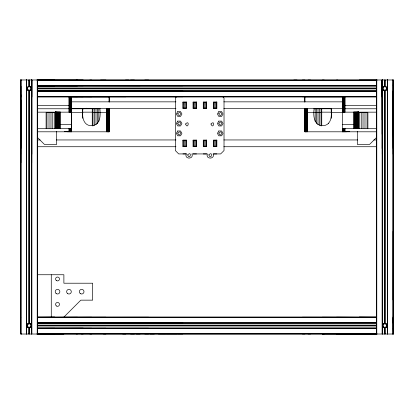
<?xml version="1.0" encoding="UTF-8"?>
<svg xmlns="http://www.w3.org/2000/svg" width="414" height="414" viewBox="0 0 414 414"><rect width="100%" height="100%" fill="white"/><g stroke="black" fill="none" stroke-linecap="round" stroke-linejoin="round"><path stroke-width="0.62" d="M26.594 154.194L26.625 79.98L26.594 97.104M37.467 265.514L37.508 231.26M37.602 119.941L37.607 112.204M37.602 154.194L37.612 131.605M37.612 128.449L37.622 112.246M376.373 317.326L376.398 228.409M382.257 154.194L382.293 79.98L382.257 97.104M393.093 299.933L393.171 231.26M20.829 148.486L20.907 99.991M20.829 162.754L20.907 107.728M31.837 154.194L31.743 80.104M376.492 134.214L376.497 131.631M376.502 128.402L376.533 116.132M376.492 154.194L376.528 131.605M376.528 128.449L376.533 125.866M376.398 299.767L376.362 334.02L37.638 334.02L37.638 79.98L20.7 79.98L20.736 162.754M387.499 154.194L387.406 80.104M20.829 119.941L20.907 94.801M376.492 119.941L376.517 112.204M20.829 97.104L20.907 86.319M31.837 97.104L31.961 79.98M387.499 97.104L387.628 79.98M393.093 327.681L393.171 316.896M20.7 80.823L20.814 80.399M20.7 317.931L20.814 317.512M393.186 96.488L393.046 90.987M393.186 333.601L393.046 328.095M186.196 153.998C184.095 159.53 194.197 159.39 191.946 153.93L207.404 153.93C205.142 159.462 215.378 159.462 213.117 153.93L220.636 153.93L224.021 150.541L224.021 98.04L222.753 96.767M186.233 153.93L178.719 153.93L175.329 150.541L175.329 98.04L176.597 96.767M86.686 108.235L82.94 108.768C81.791 115.749 82.81 126.405 92.296 125.659C100.654 124.811 100.592 115.025 99.877 108.768M314.123 108.768C312.974 115.749 313.993 126.405 323.474 125.659C331.837 124.811 331.774 115.025 331.06 108.768M97.078 123.532L97.435 123.129M328.255 123.532L328.618 123.129M63.885 317.088L80.823 300.15L92.679 300.15L92.679 283.212L63.885 283.212L63.885 274.746L37.462 274.746M376.362 137.645L369.588 144.419L357.308 144.419L357.308 131.274M383.53 327.22C387.732 329.751 387.732 321.362 383.53 323.888A2.117 2.117 0 0 0 383.53 327.22L384.834 327.671L386.133 327.22A2.117 2.117 0 0 0 386.133 323.888L385.408 323.515M27.547 90.443L27.919 90.154L29.606 90.516L30.47 90.112A2.117 2.117 0 0 0 30.47 86.78L29.166 86.329L27.867 86.78A2.117 2.117 0 0 0 27.867 90.112C25.73 88.782 28.271 84.953 30.47 86.78C32.608 88.12 30.056 91.934 27.867 90.112M383.209 90.443L383.581 90.154L385.274 90.516L386.133 90.112A2.117 2.117 0 0 0 386.133 86.78L384.834 86.329L383.53 86.78A2.117 2.117 0 0 0 383.53 90.112C381.392 88.782 383.933 84.953 386.133 86.78C388.275 88.12 385.724 91.934 383.53 90.112M30.47 90.112L30.791 90.443M386.133 90.112L386.453 90.443M27.867 323.888L29.166 323.438L30.47 323.888A2.117 2.117 0 0 1 30.47 327.22L29.166 327.671L27.867 327.22A2.117 2.117 0 0 1 27.867 323.888L29.166 323.438L30.47 323.888M383.53 323.888L384.834 323.438L386.133 323.888M385.874 327.396L386.19 327.593L385.874 327.396L386.133 327.22M30.527 323.515L30.212 323.712C31.609 324.504 31.609 326.61 30.212 327.396L30.522 327.593M385.874 323.712L386.195 323.515M27.81 327.593L29.606 327.624L30.47 327.22M383.478 327.593L383.788 327.396C382.391 326.61 382.391 324.504 383.788 323.712L383.473 323.515M345.033 128.418L345.033 131.802L346.254 131.424M21.124 80.088L21.549 79.98M376.787 80.088L377.211 79.98M393.046 85.905L393.186 80.399M36.789 334.02L37.213 333.912M393.046 323.013L393.186 317.512M392.451 334.02L392.876 333.912M346.301 131.802L349.499 131.471M345.033 131.802L348.867 131.419M148.647 91.111L37.638 91.24L54.715 91.111M38.9 317.331L54.715 317.212M376.362 328.131L37.638 328.349L54.715 328.224M76.202 80.109L77.485 80.104M134.415 91.111L37.638 91.24L77.485 91.111M40.851 317.331L77.485 317.212M336.515 333.896L337.798 333.891M89.786 80.109L91.717 80.104M100.535 80.109L103.107 80.104M103.376 80.109L105.953 80.104M125.494 80.109L128.723 80.104M130.545 80.109L134.415 80.104M144.776 80.109L148.647 80.104M359.285 80.011L393.3 79.98M54.715 85.869L37.638 85.905L376.362 85.869M182.807 91.018L37.638 91.24L91.717 91.111M37.638 91.24L105.953 91.111M302.355 96.788L304.932 96.783M41.498 317.331L91.717 317.212M42.792 317.331L105.953 317.212M44.096 317.331L148.647 317.212M359.285 317.119L376.362 317.088L37.638 317.119L54.715 317.119M376.362 322.982L37.638 323.013L54.715 322.982M148.647 328.224L37.638 328.349L91.717 328.224M37.638 328.349L105.953 328.224M54.715 333.989L37.638 334.02L376.362 333.896M302.355 333.896L304.932 333.891M308.047 333.896L310.624 333.891M322.283 333.896L324.214 333.891M37.638 80.011L376.362 80.011M37.638 80.088L376.362 80.104M37.638 80.399L376.362 80.399M77.485 85.869L37.638 85.905L376.362 85.776M37.638 85.957L376.362 85.957M37.638 88.006L376.362 88.006M37.638 88.446L376.362 88.446M37.638 88.886L376.362 88.886M37.638 90.935L376.362 90.935M376.362 91.018L37.638 90.987L83.178 91.018M37.638 91.111L376.362 91.111M37.638 96.488L376.362 96.488M37.638 96.798L376.362 96.798M71.115 96.892L342.833 96.881L342.833 112.158M37.638 96.912L109.192 96.912L109.192 101.994M376.362 96.912L304.808 96.912L304.808 101.994M393.083 96.912L393.3 137.645M71.156 101.849L175.95 101.849M223.819 101.849L342.844 101.849M182.952 102.336L186.336 102.336M193.11 102.336L196.5 102.336M203.274 102.336L206.664 102.336M213.438 102.336L216.822 102.336M182.952 102.62L186.336 102.62M193.11 102.62L196.5 102.62M203.274 102.62L206.664 102.62M213.438 102.62L216.822 102.62M182.952 103.65L186.336 103.65M193.11 103.65L196.5 103.65M203.274 103.65L206.664 103.65M213.438 103.65L216.822 103.65M182.952 104.706L186.336 104.706M193.11 104.706L196.5 104.706M203.274 104.706L206.664 104.706M213.438 104.706L216.822 104.706M37.638 105.384L71.508 105.384M342.492 105.384L376.362 105.384M182.952 105.767L186.336 105.767M193.11 105.767L196.5 105.767M203.274 105.767L206.664 105.767M213.438 105.767L216.822 105.767M182.952 106.822L186.336 106.822M193.11 106.822L196.5 106.822M203.274 106.822L206.664 106.822M213.438 106.822L216.822 106.822M182.952 107.852L186.336 107.852M193.11 107.852L196.5 107.852M203.274 107.852L206.664 107.852M213.438 107.852L216.822 107.852M182.952 108.137L186.336 108.137M193.11 108.137L196.5 108.137M203.274 108.137L206.664 108.137M213.438 108.137L216.822 108.137M71.156 108.623L175.95 108.623M223.819 108.623L342.844 108.623M37.638 108.768L100.121 108.768M313.879 108.768L331.303 108.768L331.303 118.337M342.492 108.768L376.362 108.768M37.638 112.158L71.508 112.158M82.784 112.158L92.503 112.158M321.497 112.158L331.216 112.158M342.492 112.158L376.362 112.158M55.481 112.665L46.104 112.665L46.104 128.418M71.508 112.665L82.94 112.665M92.255 112.665L109.192 112.665M304.808 112.665L321.745 112.665M331.06 112.665L342.492 112.665M358.519 112.665L367.896 112.665L367.896 128.418M55.419 124.521L71.508 124.521M342.492 124.521L358.581 124.521M37.276 128.418L71.508 128.418M342.492 128.418L376.724 128.418M37.41 131.802L109.192 131.802L109.192 108.344M376.59 131.802L304.808 131.802L304.808 108.344M37.519 139.953L40.106 139.953M56.278 139.953L175.95 139.953M223.819 139.953L357.722 139.953M373.894 139.953L376.481 139.953M182.952 140.439L186.336 140.439M193.11 140.439L196.5 140.439M203.274 140.439L206.664 140.439M213.438 140.439L216.822 140.439M182.952 140.724L186.336 140.724M193.11 140.724L196.5 140.724M203.274 140.724L206.664 140.724M213.438 140.724L216.822 140.724M182.952 141.754L186.336 141.754M193.11 141.754L196.5 141.754M203.274 141.754L206.664 141.754M213.438 141.754L216.822 141.754M182.952 142.809L186.336 142.809M193.11 142.809L196.5 142.809M203.274 142.809L206.664 142.809M213.438 142.809L216.822 142.809M182.952 143.875L186.336 143.875M193.11 143.875L196.5 143.875M203.274 143.875L206.664 143.875M213.438 143.875L216.822 143.875M182.952 144.931L186.336 144.931M193.11 144.931L196.5 144.931M203.274 144.931L206.664 144.931M213.438 144.931L216.822 144.931M182.952 145.961L186.336 145.961M193.11 145.961L196.5 145.961M203.274 145.961L206.664 145.961M213.438 145.961L216.822 145.961M182.952 146.245L186.336 146.245M193.11 146.245L196.5 146.245M203.274 146.245L206.664 146.245M213.438 146.245L216.822 146.245M37.519 146.732L175.95 146.732M223.819 146.732L376.481 146.732M186.279 153.842L182.952 153.93M37.638 317.202L376.362 317.212M37.638 317.512L376.362 317.512M37.638 323.013L376.362 322.889M37.638 323.065L376.362 323.065M37.638 325.114L376.362 325.114M37.638 325.554L376.362 325.554M37.638 325.994L376.362 325.994M37.638 328.043L376.362 328.095M37.638 328.224L376.362 328.224M37.638 333.601L376.362 333.601M63.885 334.02L20.7 334.02L20.736 79.98M393.264 231.26L393.3 334.02L322.283 333.989M293.816 80.104L297.04 80.109M302.355 80.104L304.932 80.109M308.047 80.104L310.624 80.109M83.178 80.011L37.638 79.98L54.715 80.011M83.178 85.776L37.638 85.651L182.807 85.776M37.638 85.651L140.108 85.776M182.807 96.788L71.11 96.695L91.717 96.788M71.13 96.705L125.877 96.788M302.355 317.212L371.208 317.331M83.178 322.889L37.638 322.76L182.807 322.889M37.638 322.76L140.108 322.889M37.638 328.095L83.178 328.131M359.285 333.989L376.362 334.02L336.515 333.989M130.545 333.891L134.415 333.896M136.242 333.891L140.108 333.896M144.776 333.891L148.647 333.896M149.827 333.891L154.339 333.896M158.36 333.891L165.724 333.896M166.247 333.891L177.114 333.896M177.642 333.891L182.807 333.896M122.658 333.891L125.877 333.896M103.376 333.891L105.953 333.896M336.515 80.104L337.798 80.109M322.283 80.104L324.214 80.109M71.632 96.757L83.178 96.788M71.7 96.767L77.485 96.788M336.515 317.212L373.149 317.331M322.283 317.212L372.502 317.331M81.253 333.891L83.178 333.896M89.786 333.891L91.717 333.896M76.202 333.891L77.485 333.896M359.285 317.212L375.1 317.331M65.133 131.419L68.967 131.802L68.967 128.418M64.501 131.471L67.699 131.802M392.451 79.98L392.876 80.088M382.163 148.486L382.257 80.104M36.789 79.98L37.213 80.088M26.501 162.754L26.594 80.104M376.787 333.912L377.211 334.02M21.124 333.912L21.549 334.02M67.746 131.424L68.967 131.802M27.805 323.515L28.126 323.712C26.724 324.504 26.729 326.61 28.126 327.396L27.867 327.22M37.638 137.645L44.412 144.419L56.692 144.419L56.692 131.274M30.419 86.738L31.055 87.489M20.7 96.069L20.814 96.488M20.7 333.177L20.814 333.601M393.093 86.319L393.171 97.104M382.163 134.214L382.039 79.98L382.163 97.104M26.501 134.214L26.372 79.98L26.501 97.104M393.093 94.801L393.171 119.941M393.093 99.991L393.171 134.214M393.264 316.896L393.3 334.02M387.375 334.02L387.323 79.98L387.406 97.104M382.039 79.98L382.163 119.941M37.483 112.204L37.508 119.941M37.467 116.132L37.498 128.402M37.503 131.631L37.508 134.214M31.743 97.104L31.707 79.98L31.655 334.02M26.372 79.98L26.501 119.941M20.736 97.104L20.7 79.98L20.736 154.194M393.093 105.182L393.171 148.486M393.093 107.728L393.171 154.194M387.375 79.98L387.406 162.754M376.393 112.204L376.398 119.941M376.492 231.26L376.533 267.635M376.378 111.666L376.393 128.402M376.388 131.605L376.398 162.754M37.467 125.866L37.472 128.449M37.477 131.678L37.508 154.194M37.602 228.409L37.633 317.3M37.602 268.37L37.627 317.347M31.743 119.941L31.707 79.98L31.743 162.754M393.3 139.953L393.3 146.732M393.264 79.98L393.264 334.02M393.171 79.98L393.171 334.02M392.876 79.98L392.876 334.02M387.499 79.98L387.499 334.02M387.406 79.98L387.406 334.02M385.274 79.98L385.274 86.376M385.274 90.516L385.274 323.484M385.274 327.624L385.274 334.02M384.834 79.98L384.834 86.329M384.834 90.562L384.834 323.438M384.834 327.671L384.834 334.02M384.394 79.98L384.394 86.376M384.394 90.516L384.394 323.484M384.394 327.624L384.394 334.02M382.345 79.98L382.345 334.02M382.257 79.98L382.257 334.02M382.163 79.98L382.163 334.02M376.787 79.98L376.787 334.02M376.476 79.98L376.476 334.02M376.398 111.692L376.398 128.625M376.398 131.73L376.398 317.217M376.362 79.98L376.362 131.802M367.047 112.665L367.047 128.418M364.988 112.665L364.988 128.418M363.021 112.665L363.021 128.418M361.225 112.665L361.225 128.418M359.683 112.665L359.683 128.418M358.56 111.92L358.54 128.418M358.493 111.92L358.457 128.418M358.358 111.92L358.384 128.418M358.234 111.92L358.234 128.418M358.043 111.92L358.043 128.418M357.81 111.92L357.81 128.418M357.546 111.92L357.546 128.418M357.251 111.92L357.251 128.418M356.925 111.92L356.925 128.418M356.568 111.92L356.568 128.418M356.195 111.92L356.195 128.418M355.802 111.92L355.802 128.418M355.393 111.92L355.393 128.418M354.979 111.92L354.979 128.418M354.56 111.92L354.56 128.418M354.136 111.92L354.136 128.418M353.722 111.92L353.722 128.418M345.033 96.912L345.033 112.158M344.764 96.912L344.764 112.158M344.764 128.418L344.764 131.802M344.505 96.912L344.505 112.158M344.505 128.418L344.505 131.802M344.246 96.912L344.246 112.158M344.246 128.418L344.246 131.802M343.998 96.912L343.998 112.158M343.998 128.418L343.998 131.802M343.76 96.912L343.76 112.158M343.76 128.418L343.76 131.802M343.537 96.912L343.537 112.158M343.537 128.418L343.537 131.802M343.33 96.912L343.33 112.158M343.33 128.418L343.33 131.802M343.144 96.912L343.144 112.158M343.144 128.418L343.144 131.802M342.978 96.912L342.978 112.158M342.978 128.418L342.978 131.802M342.833 128.418L342.833 131.802M342.709 96.912L342.709 112.158M342.709 128.418L342.709 131.802M342.616 96.912L342.616 112.158M342.616 128.418L342.616 131.802M342.492 96.912L342.549 131.802M321.745 108.768L321.745 125.897M321.041 108.768L321.041 125.897M319.51 108.768L319.51 125.266M318.009 108.768L318.009 124.635M316.565 108.768L316.565 123.377M315.183 108.768L315.183 121.483M307.348 108.416L307.348 131.802M307.084 108.416L307.084 131.802M306.821 108.416L306.821 131.802M306.562 108.416L306.562 131.802M306.313 108.416L306.313 131.802M306.075 108.416L306.075 131.802M305.853 108.416L305.853 131.802M305.646 108.416L305.646 131.802M305.46 108.416L305.46 131.802M305.294 108.416L305.294 131.802M305.149 108.416L305.149 131.802M305.025 108.416L305.025 131.802M304.864 96.912L304.864 101.994M304.864 108.344L304.932 131.802M216.822 153.93L213.438 153.93M206.664 153.93L203.274 153.93M196.5 153.93L193.11 153.93M109.136 96.912L109.136 101.994M109.136 108.344L109.136 131.802M109.068 108.416L109.068 131.802M108.975 108.416L108.975 131.802M108.851 108.416L108.851 131.802M108.706 108.416L108.706 131.802M108.54 108.416L108.54 131.802M108.354 108.416L108.354 131.802M108.147 108.416L108.147 131.802M107.925 108.416L107.925 131.802M107.687 108.416L107.687 131.802M107.438 108.416L107.438 131.802M107.179 108.416L107.179 131.802M106.915 108.416L106.915 131.802M106.652 108.416L106.652 131.802M98.817 108.768L98.817 121.483M97.435 108.768L97.435 123.377M95.991 108.768L95.991 124.635M94.49 108.768L94.49 125.266M92.959 108.768L92.959 125.897M92.255 108.768L92.255 125.897M82.697 108.768L82.697 118.337M71.493 96.912L71.508 131.802M71.384 96.912L71.384 131.802M71.291 96.912L71.291 112.158M71.291 128.418L71.291 131.802M71.167 96.912L71.167 112.158M71.167 128.418L71.167 131.802M71.022 96.912L71.022 112.158M71.022 128.418L71.022 131.802M70.856 96.912L70.856 112.158M70.856 128.418L70.856 131.802M70.67 96.912L70.67 112.158M70.67 128.418L70.67 131.802M70.463 96.912L70.463 112.158M70.463 128.418L70.463 131.802M70.24 96.912L70.24 112.158M70.24 128.418L70.24 131.802M70.002 96.912L70.002 112.158M70.002 128.418L70.002 131.802M69.754 96.912L69.754 112.158M69.754 128.418L69.754 131.802M69.495 96.912L69.495 112.158M69.495 128.418L69.495 131.802M69.236 96.912L69.236 112.158M69.236 128.418L69.236 131.802M68.967 96.912L68.967 112.158M60.278 111.92L60.278 128.418M59.864 111.92L59.864 128.418M59.44 111.92L59.44 128.418M59.021 111.92L59.021 128.418M58.607 111.92L58.607 128.418M58.198 111.92L58.198 128.418M57.805 111.92L57.805 128.418M57.432 111.92L57.432 128.418M57.075 111.92L57.075 128.418M56.749 111.92L56.749 128.418M56.454 111.92L56.454 128.418M56.19 111.92L56.19 128.418M55.957 111.92L55.957 128.418M55.766 111.92L55.766 128.418M55.616 111.92L55.642 128.418M55.543 111.92L55.543 128.418M54.317 112.665L54.317 128.418M52.775 112.665L52.775 128.418M51.269 274.746L51.269 317.269M50.979 112.665L50.979 128.418M49.012 112.665L49.012 128.418M46.953 112.665L46.953 128.418M37.524 79.98L37.524 334.02M37.213 79.98L37.213 334.02M31.837 79.98L31.837 334.02M31.743 79.98L31.743 334.02M29.606 79.98L29.606 86.376M29.606 90.516L29.606 323.484M29.606 327.624L29.606 334.02M29.166 79.98L29.166 86.329M29.166 90.562L29.166 323.438M29.166 327.671L29.166 334.02M28.726 79.98L28.726 86.376M28.726 90.516L28.726 323.484M28.726 327.624L28.726 334.02M26.677 79.98L26.625 334.02M26.594 79.98L26.594 334.02M26.501 79.98L26.501 334.02M21.124 79.98L21.124 334.02M20.814 79.98L20.829 334.02M177.73 113.721C180.095 119.848 182.258 108.965 177.73 113.721M177.73 123.248C180.095 129.37 182.258 118.492 177.73 123.248M177.73 133.111C180.095 139.239 182.258 128.356 177.73 133.111M185.56 124.009C187.925 130.136 190.093 119.253 185.56 124.009M187.677 154.919C190.042 161.041 192.21 150.163 187.677 154.919M210.964 124.009C213.329 130.136 215.497 119.253 210.964 124.009M208.847 154.919C211.212 161.041 213.381 150.163 208.847 154.919M218.799 113.721C221.164 119.848 223.327 108.965 218.799 113.721M218.799 123.248C221.164 129.37 223.327 118.492 218.799 123.248M218.799 133.111C221.164 139.239 223.327 128.356 218.799 133.111M28.023 324.069L27.308 325.808L28.457 327.293L30.315 327.039L31.029 325.306L29.88 323.815L28.023 324.069M383.752 324.022L382.96 325.725L384.042 327.257L385.915 327.091L386.702 325.383L385.62 323.851L383.752 324.022M177.741 111.578L176.343 114L177.741 116.422L180.535 116.422L181.932 114L180.535 111.578L177.741 111.578M177.741 121.105L176.343 123.527L177.741 125.949L180.535 125.949L181.932 123.527L180.535 121.105L177.741 121.105M177.741 130.974L176.343 133.391L177.741 135.813L180.535 135.813L181.932 133.391L180.535 130.974L177.741 130.974M218.815 111.578L217.417 114L218.815 116.422L221.609 116.422L223.006 114L221.609 111.578L218.815 111.578M218.815 121.105L217.417 123.527L218.815 125.949L221.609 125.949L223.006 123.527L221.609 121.105L218.815 121.105M218.815 130.974L217.417 133.391L218.815 135.813L221.609 135.813L223.006 133.391L221.609 130.974L218.815 130.974M384.016 86.754L382.96 88.306L383.773 89.998L385.646 90.138L386.702 88.586L385.889 86.893L384.016 86.754M29.089 86.567L27.505 87.577L27.583 89.45L29.249 90.319L30.833 89.315L30.755 87.437L29.089 86.567M186.336 101.963L182.952 101.963L182.952 108.509L186.336 108.509L186.336 101.963M196.5 101.963L193.11 101.963L193.11 108.509L196.5 108.509L196.5 101.963M206.664 101.963L203.274 101.963L203.274 108.509L206.664 108.509L206.664 101.963M216.822 101.963L213.438 101.963L213.438 108.509L216.822 108.509L216.822 101.963M186.336 140.072L182.952 140.072L182.952 146.613L186.336 146.613L186.336 140.072M196.5 140.072L193.11 140.072L193.11 146.613L196.5 146.613L196.5 140.072M206.664 140.072L203.274 140.072L203.274 146.613L206.664 146.613L206.664 140.072M216.822 140.072L213.438 140.072L213.438 146.613L216.822 146.613L216.822 140.072M55.44 128.418L55.44 111.92L55.419 128.418M56.392 280.557A1.946 1.946 0 0 0 59.471 279.181A1.946 1.946 0 0 0 56.744 277.199A1.946 1.946 0 0 0 56.392 280.557M67.601 293.567A2.329 2.329 0 0 0 71.286 291.927A2.329 2.329 0 0 0 68.02 289.557A2.329 2.329 0 0 0 67.601 293.567M56.392 305.962A1.946 1.946 0 0 0 59.471 304.59A1.946 1.946 0 0 0 56.744 302.603A1.946 1.946 0 0 0 56.392 305.962M56.169 293.567A2.329 2.329 0 0 0 59.854 291.927A2.329 2.329 0 0 0 56.589 289.557A2.329 2.329 0 0 0 56.169 293.567M80.507 293.697A2.329 2.329 0 0 0 84.001 291.684A2.329 2.329 0 0 0 80.507 289.665A2.329 2.329 0 0 0 80.507 293.697"/></g></svg>
